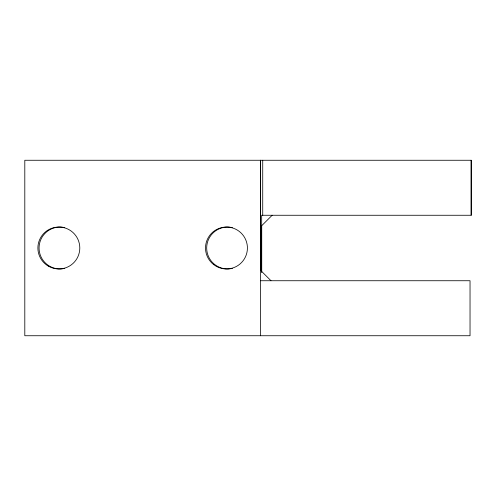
<?xml version="1.0" encoding="UTF-8"?>
<svg xmlns="http://www.w3.org/2000/svg" width="496" height="496" viewBox="0 0 496 496"><rect width="100%" height="100%" fill="white"/><g stroke="black" fill="none" stroke-linecap="round" stroke-linejoin="round"><path stroke-width="0.74" d="M260.512 335.736L260.512 160.264L260.512 270.264L270.99 280.736M262.725 215.264L262.725 160.264M272.155 215.264L261.677 225.736L261.677 272.217L261.677 215.264L471.2 215.264L471.2 160.264L24.8 160.264L24.8 335.736L470.034 335.736L470.034 280.736L260.512 280.736M471.2 160.264L471.2 215.264M64.771 268.404A20.95 20.95 0 0 1 63.426 268.671M62.75 268.77A20.95 20.95 0 0 1 39.06 248A20.95 20.95 0 0 1 62.75 227.23M63.426 227.329A20.95 20.95 0 0 1 64.771 227.596M232.388 268.404A20.95 20.95 0 0 1 231.043 268.671M230.367 268.77A20.95 20.95 0 0 1 206.677 248A20.95 20.95 0 0 1 230.367 227.23M231.043 227.329A20.95 20.95 0 0 1 232.388 227.596M48.372 266.147A20.95 20.95 0 0 0 79.8 248A20.95 20.95 0 0 0 48.372 229.853A20.95 20.95 0 0 0 48.372 266.147M213.708 264.622A20.95 20.95 0 0 0 247.237 250.734A20.95 20.95 0 0 0 218.445 228.644A20.95 20.95 0 0 0 213.708 264.622"/></g></svg>
